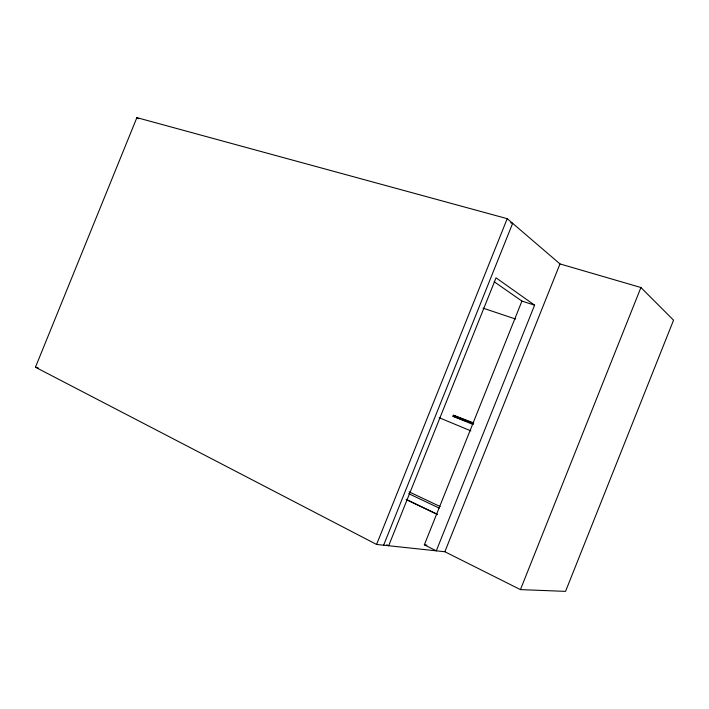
<?xml version="1.0" encoding="UTF-8"?>
<svg xmlns="http://www.w3.org/2000/svg" width="709" height="709" viewBox="0 0 709 709"><rect width="100%" height="100%" fill="white"/><g stroke="black" fill="none" stroke-linecap="round" stroke-linejoin="round"><path stroke-width="1.06" d="M520.433 589.613L640.918 287.517L559.986 263.925L507.219 218.673L136.881 117.632L35.45 367.227L376.585 544.45L444.853 551.744L520.433 589.613L565.552 591.368L673.55 320.184L640.918 287.517M376.585 544.45L507.219 218.673M383.631 545.203L512.651 223.335L510.631 222.777M473 424.469L452.962 416.245L453.37 415.235L473.789 422.963M386.724 544.742L388.665 545.744L496.043 277.831L534.595 305.162L436.292 550.831L424.345 544.813L521.921 301.095L494.191 281.739M444.853 551.744L559.986 263.925M424.345 544.813L426.836 545.106M35.45 367.227L38.313 367.971M521.921 301.095L534.595 305.162M483.059 308.149L515.611 319.05M452.962 416.245L466.247 421.243M470.342 422.777L473.399 423.929M453.37 415.235L473.408 423.45M439.155 417.698L470.856 430.859M409.137 491.869L440.165 506.554M408.712 493.659L439.163 508.087M406.142 499.349L437.107 514.185M406.691 499.801L437.542 514.583M136.881 117.632L138.787 118.766"/></g></svg>
